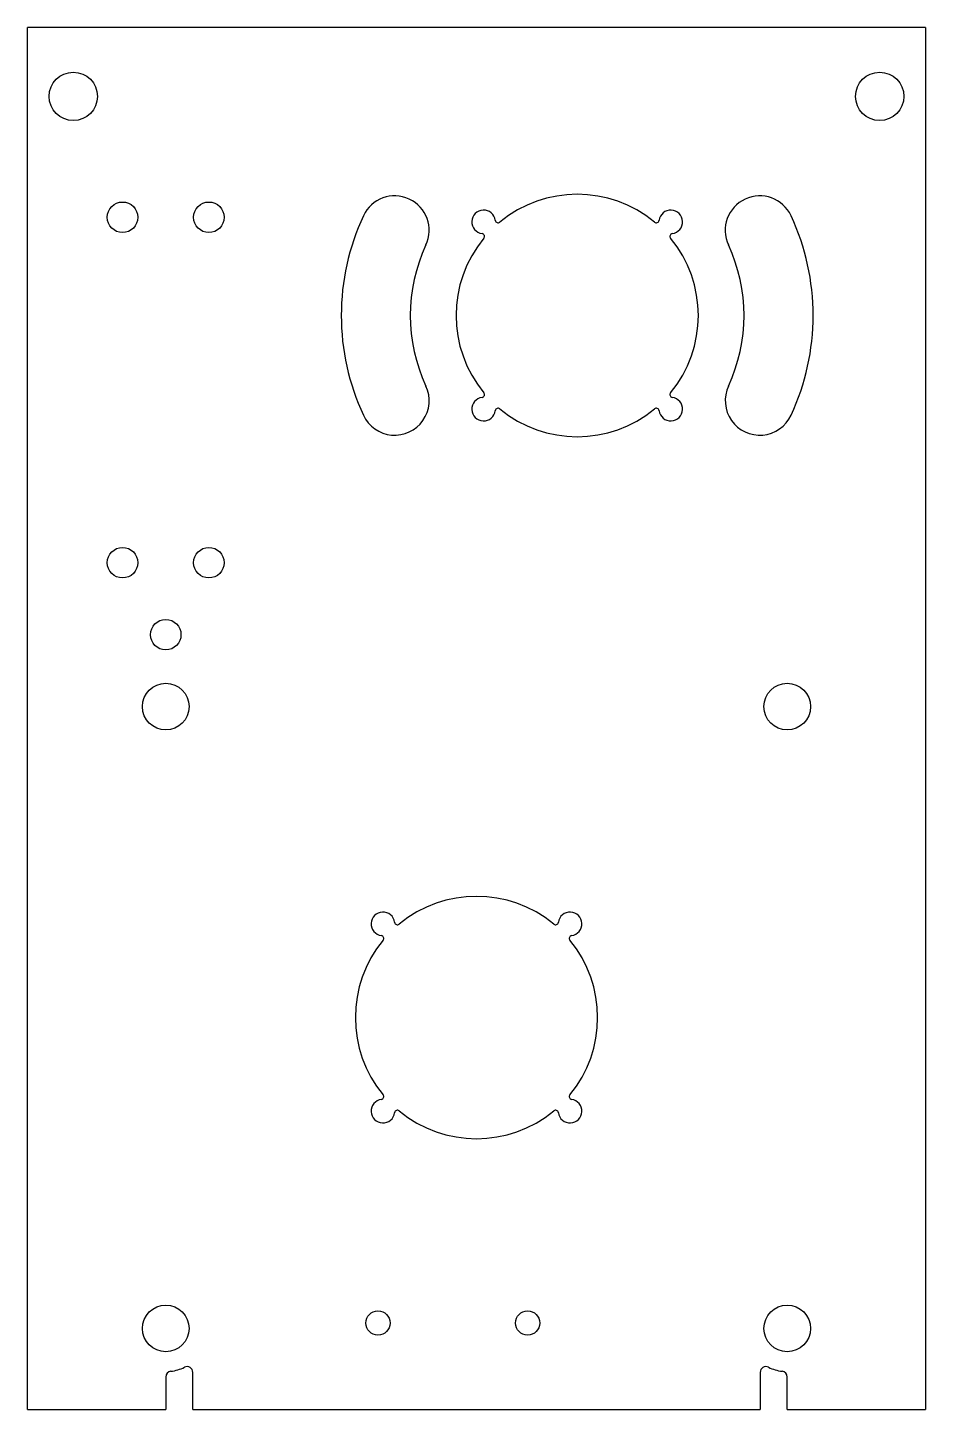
# Model space of a CAD drawing. Extents: x -96 to 60, y -190 to 50.
import ezdxf

# ---------------------------------------------------------------- set-up
doc = ezdxf.new("R2010")
doc.units = 0
doc.layers.get('0').update_dxf_attribs({"linetype": 'CONTINUOUS'})

msp = doc.modelspace()

# ---------------------------------------------------------------- linework, layer by layer
at = {"color": 7, "linetype": 'CONTINUOUS'}
for p, q in [((60.5, 50), (-95.5, 50)), ((-95.5, -190), (-95.5, 50)), ((60.5, 50), (60.5, -190)), ((-71.5, -184.38), (-71.5, -190)), ((-66.79, -190), (-66.79, -183.58)), ((31.79, -183.58), (31.79, -190)), ((36.5, -190), (36.5, -184.38)), ((-95.5, -190), (-71.5, -190)), ((-66.79, -190), (31.79, -190)), ((36.5, -190), (60.5, -190))]:
    msp.add_line(p, q, dxfattribs=at)
for centre, radius in [((-87.56, 38.06), 4.2), ((52.56, 38.06), 4.2), ((-79, 17.06), 2.65), ((-64, 17.06), 2.65), ((-79, -42.94), 2.65), ((-64, -42.94), 2.65), ((-71.5, -55.44), 2.65), ((-71.5, -67.94), 4.05), ((36.5, -67.94), 4.05), ((-71.5, -175.94), 4.05), ((36.5, -175.94), 4.05), ((-34.62, -175), 2.1), ((-8.62, -175), 2.1)]:
    msp.add_circle(centre, radius, dxfattribs=at)
for centre, radius, start, end in [((-31.72, 14.79), 6, 335, 155), ((0, 0), 21.05, 50.4004, 129.5996), ((31.72, 14.79), 6, 25, 205), ((0, 0), 41, 155, 205), ((-16.26, 16.26), 2.05, 7.6892, 262.3108), ((16.26, 16.26), 2.05, 277.6892, 172.3108), ((0, 0), 41, 335, 25), ((-13.74, 16.6), 0.5, 187.6892, 309.5996), ((13.74, 16.6), 0.5, 230.4004, 352.3108), ((0, 0), 29, 155, 205), ((0, 0), 21.05, 140.4004, 219.5996), ((-16.6, 13.74), 0.5, 320.4004, 82.3108), ((16.6, 13.74), 0.5, 97.6892, 219.5996), ((0, 0), 21.05, 320.4004, 39.5996), ((0, 0), 29, 335, 25), ((-31.72, -14.79), 6, 205, 25), ((-16.26, -16.26), 2.05, 97.6892, 352.3108), ((-16.6, -13.74), 0.5, 277.6892, 39.5996), ((16.26, -16.26), 2.05, 187.6892, 82.3108), ((16.6, -13.74), 0.5, 140.4004, 262.3108), ((31.72, -14.79), 6, 155, 335), ((-13.74, -16.6), 0.5, 50.4004, 172.3108), ((0, 0), 21.05, 230.4004, 309.5996), ((13.74, -16.6), 0.5, 7.6892, 129.5996), ((-17.5, -121.94), 21.05, 50.4004, 129.5996), ((-33.76, -105.67), 2.05, 7.6892, 262.3108), ((-31.24, -105.33), 0.5, 187.6892, 309.5996), ((-3.76, -105.33), 0.5, 230.4004, 352.3108), ((-1.24, -105.67), 2.05, 277.6892, 172.3108), ((-34.1, -108.2), 0.5, 320.4004, 82.3108), ((-0.9, -108.2), 0.5, 97.6892, 219.5996), ((-17.5, -121.94), 21.05, 140.4004, 219.5996), ((-17.5, -121.94), 21.05, 320.4004, 39.5996), ((-33.76, -138.2), 2.05, 97.6892, 352.3108), ((-34.1, -135.67), 0.5, 277.6892, 39.5996), ((-1.24, -138.2), 2.05, 187.6892, 82.3108), ((-0.9, -135.67), 0.5, 140.4004, 262.3108), ((-31.24, -138.54), 0.5, 50.4004, 172.3108), ((-17.5, -121.94), 21.05, 230.4004, 309.5996), ((-3.76, -138.54), 0.5, 7.6892, 129.5996), ((-70.5, -184.38), 1, 96.7563, 180), ((-71.5, -175.94), 7.5, 276.7563, 295.9092), ((-67.79, -183.58), 1, 0, 115.9092), ((32.79, -183.58), 1, 64.0908, 180), ((36.5, -175.94), 7.5, 244.0908, 263.2437), ((35.5, -184.38), 1, 0, 83.2437)]:
    msp.add_arc(centre, radius, start, end, dxfattribs=at)

doc.saveas('drawing.dxf')
